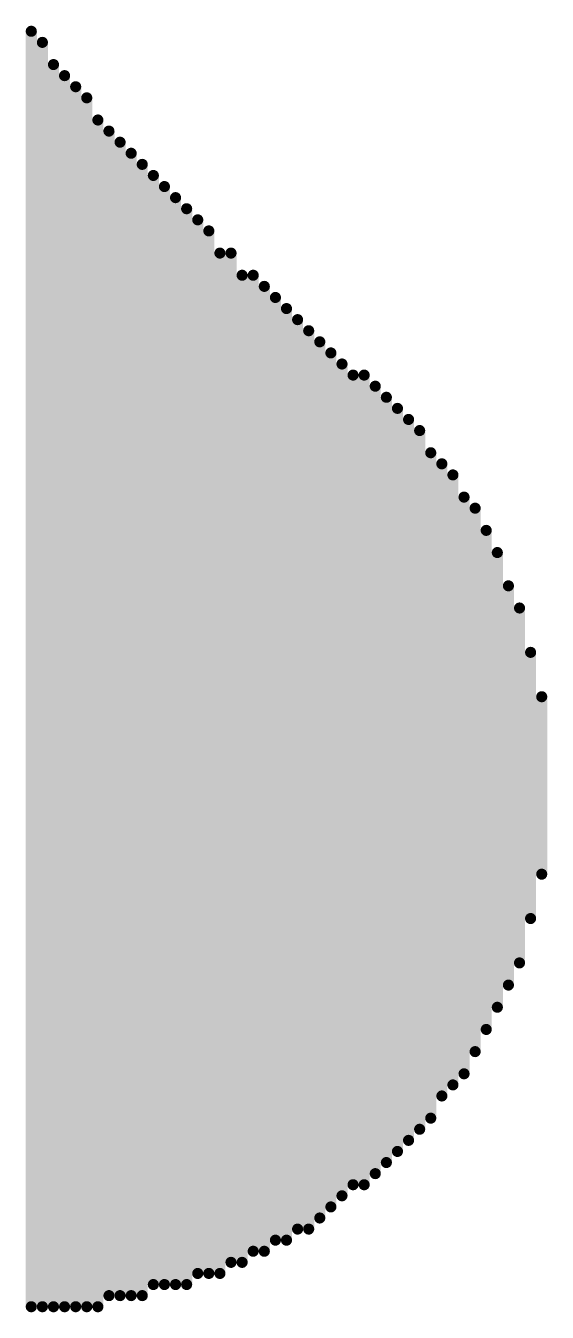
# Model space of a CAD drawing. Header units: inches. Extents: x -21 to 344, y -3 to 240.
# Drawn here: x 4.121 to 4.345, y 32.453 to 33.006 of the extents above; entities that cross this region are included whole.
import ezdxf

# ---------------------------------------------------------------- set-up
doc = ezdxf.new("R2010")
doc.units = ezdxf.units.IN
doc.layers.add('Top Overlay', color=2, linetype='Continuous')

msp = doc.modelspace()

# ---------------------------------------------------------------- linework, layer by layer
at = {"layer": 'Top Overlay'}
for points in [[(4.12340298, 32.45561454, 0.00477012, 0.00477012, 0), (4.12340298, 33.00403609999999, 0.00477012, 0.00477012, 0)], [(4.128170559999999, 32.45561454, 0.00477012, 0.00477012, 0), (4.128170559999999, 32.99926598, 0.00477012, 0.00477012, 0)], [(4.13294068, 32.45561454, 0.00477012, 0.00477012, 0), (4.13294068, 32.98972828, 0.00477012, 0.00477012, 0)], [(4.137708259999999, 32.45561454, 0.00477012, 0.00477012, 0), (4.137708259999999, 32.98496069999999, 0.00477012, 0.00477012, 0)], [(4.14247838, 32.45561454, 0.00477012, 0.00477012, 0), (4.14247838, 32.98019058, 0.00477012, 0.00477012, 0)], [(4.147245959999999, 32.45561454, 0.00477012, 0.00477012, 0), (4.147245959999999, 32.975423, 0.00477012, 0.00477012, 0)], [(4.15201608, 32.45561454, 0.00477012, 0.00477012, 0), (4.15201608, 32.9658853, 0.00477012, 0.00477012, 0)], [(4.156783659999999, 32.46038466, 0.00477012, 0.00477012, 0), (4.156783659999999, 32.96111518, 0.00477012, 0.00477012, 0)], [(4.16155378, 32.46038466, 0.00477012, 0.00477012, 0), (4.16155378, 32.95634759999999, 0.00477012, 0.00477012, 0)], [(4.16632136, 32.46038466, 0.00477012, 0.00477012, 0), (4.16632136, 32.95157748, 0.00477012, 0.00477012, 0)], [(4.17109148, 32.46038466, 0.00477012, 0.00477012, 0), (4.17109148, 32.9468099, 0.00477012, 0.00477012, 0)], [(4.17585906, 32.46515224, 0.00477012, 0.00477012, 0), (4.17585906, 32.94203978, 0.00477012, 0.00477012, 0)], [(4.18062918, 32.46515224, 0.00477012, 0.00477012, 0), (4.18062918, 32.9372722, 0.00477012, 0.00477012, 0)], [(4.18539676, 32.46515224, 0.00477012, 0.00477012, 0), (4.18539676, 32.93250208, 0.00477012, 0.00477012, 0)], [(4.19016688, 32.46515224, 0.00477012, 0.00477012, 0), (4.19016688, 32.92773449999999, 0.00477012, 0.00477012, 0)], [(4.19493446, 32.46992236, 0.00477012, 0.00477012, 0), (4.19493446, 32.92296438, 0.00477012, 0.00477012, 0)], [(4.19970458, 32.46992236, 0.00477012, 0.00477012, 0), (4.19970458, 32.9181968, 0.00477012, 0.00477012, 0)], [(4.20447216, 32.46992236, 0.00477012, 0.00477012, 0), (4.20447216, 32.90865909999999, 0.00477012, 0.00477012, 0)], [(4.20924228, 32.47468994, 0.00477012, 0.00477012, 0), (4.20924228, 32.90865909999999, 0.00477012, 0.00477012, 0)], [(4.21400986, 32.47468994, 0.00477012, 0.00477012, 0), (4.21400986, 32.8991214, 0.00477012, 0.00477012, 0)], [(4.21877998, 32.47946006, 0.00477012, 0.00477012, 0), (4.21877998, 32.8991214, 0.00477012, 0.00477012, 0)], [(4.22354756, 32.47946006, 0.00477012, 0.00477012, 0), (4.22354756, 32.89435128, 0.00477012, 0.00477012, 0)], [(4.22831768, 32.48422764, 0.00477012, 0.00477012, 0), (4.22831768, 32.8895837, 0.00477012, 0.00477012, 0)], [(4.233085259999999, 32.48422764, 0.00477012, 0.00477012, 0), (4.233085259999999, 32.88481358, 0.00477012, 0.00477012, 0)], [(4.23785538, 32.48899776, 0.00477012, 0.00477012, 0), (4.23785538, 32.88004346, 0.00477012, 0.00477012, 0)], [(4.242622959999999, 32.48899776, 0.00477012, 0.00477012, 0), (4.242622959999999, 32.87527588, 0.00477012, 0.00477012, 0)], [(4.24739308, 32.49376534, 0.00477012, 0.00477012, 0), (4.24739308, 32.87050576, 0.00477012, 0.00477012, 0)], [(4.252160659999999, 32.49853546, 0.00477012, 0.00477012, 0), (4.252160659999999, 32.86573818, 0.00477012, 0.00477012, 0)], [(4.256930779999999, 32.50330304, 0.00477012, 0.00477012, 0), (4.256930779999999, 32.86096806, 0.00477012, 0.00477012, 0)], [(4.26169836, 32.50807316, 0.00477012, 0.00477012, 0), (4.26169836, 32.85620048, 0.00477012, 0.00477012, 0)], [(4.266468479999999, 32.50807316, 0.00477012, 0.00477012, 0), (4.266468479999999, 32.85620048, 0.00477012, 0.00477012, 0)], [(4.27123606, 32.51284074, 0.00477012, 0.00477012, 0), (4.27123606, 32.85143036, 0.00477012, 0.00477012, 0)], [(4.27600618, 32.51761086, 0.00477012, 0.00477012, 0), (4.27600618, 32.84666278, 0.00477012, 0.00477012, 0)], [(4.28077376, 32.52237844, 0.00477012, 0.00477012, 0), (4.28077376, 32.84189266, 0.00477012, 0.00477012, 0)], [(4.28554388, 32.52714856, 0.00477012, 0.00477012, 0), (4.28554388, 32.83712508, 0.00477012, 0.00477012, 0)], [(4.29031146, 32.53191614, 0.00477012, 0.00477012, 0), (4.29031146, 32.83235496, 0.00477012, 0.00477012, 0)], [(4.29508158, 32.53668626, 0.00477012, 0.00477012, 0), (4.29508158, 32.82281726, 0.00477012, 0.00477012, 0)], [(4.29984916, 32.54622396, 0.00477012, 0.00477012, 0), (4.29984916, 32.81804967999999, 0.00477012, 0.00477012, 0)], [(4.30461928, 32.55099154, 0.00477012, 0.00477012, 0), (4.30461928, 32.81327956, 0.00477012, 0.00477012, 0)], [(4.30938686, 32.55576166, 0.00477012, 0.00477012, 0), (4.30938686, 32.80374186, 0.00477012, 0.00477012, 0)], [(4.31415698, 32.56529936, 0.00477012, 0.00477012, 0), (4.31415698, 32.79897174, 0.00477012, 0.00477012, 0)], [(4.31892456, 32.57483706, 0.00477012, 0.00477012, 0), (4.31892456, 32.78943404, 0.00477012, 0.00477012, 0)], [(4.323694679999999, 32.58437476, 0.00477012, 0.00477012, 0), (4.323694679999999, 32.77989633999999, 0.00477012, 0.00477012, 0)], [(4.32846226, 32.59391246, 0.00477012, 0.00477012, 0), (4.32846226, 32.76559106, 0.00477012, 0.00477012, 0)], [(4.333232379999999, 32.60345016, 0.00477012, 0.00477012, 0), (4.333232379999999, 32.75605336, 0.00477012, 0.00477012, 0)], [(4.33799996, 32.62252556, 0.00477012, 0.00477012, 0), (4.33799996, 32.73697796, 0.00477012, 0.00477012, 0)], [(4.342770079999999, 32.64160096, 0.00477012, 0.00477012, 0), (4.342770079999999, 32.71790256, 0.00477012, 0.00477012, 0)]]:
    msp.add_lwpolyline(points, format="xyseb", dxfattribs=at)
for points in [[(4.12221172, 33.00403609999999, 0.00238506, 0.00238506, 1), (4.12459424, 33.00403609999999, 0.00238506, 0.00238506, 1)], [(4.126979299999999, 32.99926598, 0.00238506, 0.00238506, 1), (4.12936182, 32.99926598, 0.00238506, 0.00238506, 1)], [(4.131749419999999, 32.98972828, 0.00238506, 0.00238506, 1), (4.13413194, 32.98972828, 0.00238506, 0.00238506, 1)], [(4.136517, 32.98496069999999, 0.00238506, 0.00238506, 1), (4.13889952, 32.98496069999999, 0.00238506, 0.00238506, 1)], [(4.141287119999999, 32.98019058, 0.00238506, 0.00238506, 1), (4.14366964, 32.98019058, 0.00238506, 0.00238506, 1)], [(4.1460547, 32.975423, 0.00238506, 0.00238506, 1), (4.14843722, 32.975423, 0.00238506, 0.00238506, 1)], [(4.15082482, 32.9658853, 0.00238506, 0.00238506, 1), (4.15320734, 32.9658853, 0.00238506, 0.00238506, 1)], [(4.1555924, 32.96111518, 0.00238506, 0.00238506, 1), (4.15797492, 32.96111518, 0.00238506, 0.00238506, 1)], [(4.16036252, 32.95634759999999, 0.00238506, 0.00238506, 1), (4.16274504, 32.95634759999999, 0.00238506, 0.00238506, 1)], [(4.1651301, 32.95157748, 0.00238506, 0.00238506, 1), (4.16751262, 32.95157748, 0.00238506, 0.00238506, 1)], [(4.16990022, 32.9468099, 0.00238506, 0.00238506, 1), (4.17228274, 32.9468099, 0.00238506, 0.00238506, 1)], [(4.1746678, 32.94203978, 0.00238506, 0.00238506, 1), (4.17705032, 32.94203978, 0.00238506, 0.00238506, 1)], [(4.17943792, 32.9372722, 0.00238506, 0.00238506, 1), (4.18182044, 32.9372722, 0.00238506, 0.00238506, 1)], [(4.1842055, 32.93250208, 0.00238506, 0.00238506, 1), (4.18658802, 32.93250208, 0.00238506, 0.00238506, 1)], [(4.18897562, 32.92773449999999, 0.00238506, 0.00238506, 1), (4.191358139999999, 32.92773449999999, 0.00238506, 0.00238506, 1)], [(4.1937432, 32.92296438, 0.00238506, 0.00238506, 1), (4.19612572, 32.92296438, 0.00238506, 0.00238506, 1)], [(4.19851332, 32.9181968, 0.00238506, 0.00238506, 1), (4.200895839999999, 32.9181968, 0.00238506, 0.00238506, 1)], [(4.2032809, 32.90865909999999, 0.00238506, 0.00238506, 1), (4.20566342, 32.90865909999999, 0.00238506, 0.00238506, 1)], [(4.208051019999999, 32.90865909999999, 0.00238506, 0.00238506, 1), (4.210433539999999, 32.90865909999999, 0.00238506, 0.00238506, 1)], [(4.2128186, 32.8991214, 0.00238506, 0.00238506, 1), (4.21520112, 32.8991214, 0.00238506, 0.00238506, 1)], [(4.217588719999999, 32.8991214, 0.00238506, 0.00238506, 1), (4.21997124, 32.8991214, 0.00238506, 0.00238506, 1)], [(4.2223563, 32.89435128, 0.00238506, 0.00238506, 1), (4.22473882, 32.89435128, 0.00238506, 0.00238506, 1)], [(4.227126419999999, 32.8895837, 0.00238506, 0.00238506, 1), (4.22950894, 32.8895837, 0.00238506, 0.00238506, 1)], [(4.231894, 32.88481358, 0.00238506, 0.00238506, 1), (4.23427652, 32.88481358, 0.00238506, 0.00238506, 1)], [(4.236664119999999, 32.88004346, 0.00238506, 0.00238506, 1), (4.23904664, 32.88004346, 0.00238506, 0.00238506, 1)], [(4.2414317, 32.87527588, 0.00238506, 0.00238506, 1), (4.243814219999999, 32.87527588, 0.00238506, 0.00238506, 1)], [(4.24620182, 32.87050576, 0.00238506, 0.00238506, 1), (4.24858434, 32.87050576, 0.00238506, 0.00238506, 1)], [(4.2509694, 32.86573818, 0.00238506, 0.00238506, 1), (4.253351919999999, 32.86573818, 0.00238506, 0.00238506, 1)], [(4.25573952, 32.86096806, 0.00238506, 0.00238506, 1), (4.25812204, 32.86096806, 0.00238506, 0.00238506, 1)], [(4.2605071, 32.85620048, 0.00238506, 0.00238506, 1), (4.262889619999999, 32.85620048, 0.00238506, 0.00238506, 1)], [(4.26527722, 32.85620048, 0.00238506, 0.00238506, 1), (4.26765974, 32.85620048, 0.00238506, 0.00238506, 1)], [(4.2700448, 32.85143036, 0.00238506, 0.00238506, 1), (4.272427319999999, 32.85143036, 0.00238506, 0.00238506, 1)], [(4.27481492, 32.84666278, 0.00238506, 0.00238506, 1), (4.27719744, 32.84666278, 0.00238506, 0.00238506, 1)], [(4.2795825, 32.84189266, 0.00238506, 0.00238506, 1), (4.281965019999999, 32.84189266, 0.00238506, 0.00238506, 1)], [(4.28435262, 32.83712508, 0.00238506, 0.00238506, 1), (4.28673514, 32.83712508, 0.00238506, 0.00238506, 1)], [(4.2891202, 32.83235496, 0.00238506, 0.00238506, 1), (4.29150272, 32.83235496, 0.00238506, 0.00238506, 1)], [(4.29389032, 32.82281726, 0.00238506, 0.00238506, 1), (4.29627284, 32.82281726, 0.00238506, 0.00238506, 1)], [(4.298657899999999, 32.81804967999999, 0.00238506, 0.00238506, 1), (4.30104042, 32.81804967999999, 0.00238506, 0.00238506, 1)], [(4.30342802, 32.81327956, 0.00238506, 0.00238506, 1), (4.30581054, 32.81327956, 0.00238506, 0.00238506, 1)], [(4.308195599999999, 32.80374186, 0.00238506, 0.00238506, 1), (4.31057812, 32.80374186, 0.00238506, 0.00238506, 1)], [(4.31296572, 32.79897174, 0.00238506, 0.00238506, 1), (4.31534824, 32.79897174, 0.00238506, 0.00238506, 1)], [(4.3177333, 32.78943404, 0.00238506, 0.00238506, 1), (4.32011582, 32.78943404, 0.00238506, 0.00238506, 1)], [(4.322503419999999, 32.77989633999999, 0.00238506, 0.00238506, 1), (4.32488594, 32.77989633999999, 0.00238506, 0.00238506, 1)], [(4.327271, 32.76559106, 0.00238506, 0.00238506, 1), (4.32965352, 32.76559106, 0.00238506, 0.00238506, 1)], [(4.33204112, 32.75605336, 0.00238506, 0.00238506, 1), (4.33442364, 32.75605336, 0.00238506, 0.00238506, 1)], [(4.3368087, 32.73697796, 0.00238506, 0.00238506, 1), (4.33919122, 32.73697796, 0.00238506, 0.00238506, 1)], [(4.34157882, 32.71790256, 0.00238506, 0.00238506, 1), (4.34396134, 32.71790256, 0.00238506, 0.00238506, 1)], [(4.34157882, 32.64160096, 0.00238506, 0.00238506, 1), (4.34396134, 32.64160096, 0.00238506, 0.00238506, 1)], [(4.3368087, 32.62252556, 0.00238506, 0.00238506, 1), (4.33919122, 32.62252556, 0.00238506, 0.00238506, 1)], [(4.33204112, 32.60345016, 0.00238506, 0.00238506, 1), (4.33442364, 32.60345016, 0.00238506, 0.00238506, 1)], [(4.327271, 32.59391246, 0.00238506, 0.00238506, 1), (4.32965352, 32.59391246, 0.00238506, 0.00238506, 1)], [(4.322503419999999, 32.58437476, 0.00238506, 0.00238506, 1), (4.32488594, 32.58437476, 0.00238506, 0.00238506, 1)], [(4.3177333, 32.57483706, 0.00238506, 0.00238506, 1), (4.32011582, 32.57483706, 0.00238506, 0.00238506, 1)], [(4.31296572, 32.56529936, 0.00238506, 0.00238506, 1), (4.31534824, 32.56529936, 0.00238506, 0.00238506, 1)], [(4.308195599999999, 32.55576166, 0.00238506, 0.00238506, 1), (4.31057812, 32.55576166, 0.00238506, 0.00238506, 1)], [(4.30342802, 32.55099154, 0.00238506, 0.00238506, 1), (4.30581054, 32.55099154, 0.00238506, 0.00238506, 1)], [(4.298657899999999, 32.54622396, 0.00238506, 0.00238506, 1), (4.30104042, 32.54622396, 0.00238506, 0.00238506, 1)], [(4.29389032, 32.53668626, 0.00238506, 0.00238506, 1), (4.29627284, 32.53668626, 0.00238506, 0.00238506, 1)], [(4.2891202, 32.53191614, 0.00238506, 0.00238506, 1), (4.29150272, 32.53191614, 0.00238506, 0.00238506, 1)], [(4.28435262, 32.52714856, 0.00238506, 0.00238506, 1), (4.28673514, 32.52714856, 0.00238506, 0.00238506, 1)], [(4.2795825, 32.52237844, 0.00238506, 0.00238506, 1), (4.281965019999999, 32.52237844, 0.00238506, 0.00238506, 1)], [(4.27481492, 32.51761086, 0.00238506, 0.00238506, 1), (4.27719744, 32.51761086, 0.00238506, 0.00238506, 1)], [(4.2700448, 32.51284074, 0.00238506, 0.00238506, 1), (4.272427319999999, 32.51284074, 0.00238506, 0.00238506, 1)], [(4.25573952, 32.50330304, 0.00238506, 0.00238506, 1), (4.25812204, 32.50330304, 0.00238506, 0.00238506, 1)], [(4.2605071, 32.50807316, 0.00238506, 0.00238506, 1), (4.262889619999999, 32.50807316, 0.00238506, 0.00238506, 1)], [(4.26527722, 32.50807316, 0.00238506, 0.00238506, 1), (4.26765974, 32.50807316, 0.00238506, 0.00238506, 1)], [(4.2509694, 32.49853546, 0.00238506, 0.00238506, 1), (4.253351919999999, 32.49853546, 0.00238506, 0.00238506, 1)], [(4.24620182, 32.49376534, 0.00238506, 0.00238506, 1), (4.24858434, 32.49376534, 0.00238506, 0.00238506, 1)], [(4.236664119999999, 32.48899776, 0.00238506, 0.00238506, 1), (4.23904664, 32.48899776, 0.00238506, 0.00238506, 1)], [(4.2414317, 32.48899776, 0.00238506, 0.00238506, 1), (4.243814219999999, 32.48899776, 0.00238506, 0.00238506, 1)], [(4.227126419999999, 32.48422764, 0.00238506, 0.00238506, 1), (4.22950894, 32.48422764, 0.00238506, 0.00238506, 1)], [(4.231894, 32.48422764, 0.00238506, 0.00238506, 1), (4.23427652, 32.48422764, 0.00238506, 0.00238506, 1)], [(4.217588719999999, 32.47946006, 0.00238506, 0.00238506, 1), (4.21997124, 32.47946006, 0.00238506, 0.00238506, 1)], [(4.2223563, 32.47946006, 0.00238506, 0.00238506, 1), (4.22473882, 32.47946006, 0.00238506, 0.00238506, 1)], [(4.208051019999999, 32.47468994, 0.00238506, 0.00238506, 1), (4.210433539999999, 32.47468994, 0.00238506, 0.00238506, 1)], [(4.2128186, 32.47468994, 0.00238506, 0.00238506, 1), (4.21520112, 32.47468994, 0.00238506, 0.00238506, 1)], [(4.1746678, 32.46515224, 0.00238506, 0.00238506, 1), (4.17705032, 32.46515224, 0.00238506, 0.00238506, 1)], [(4.17943792, 32.46515224, 0.00238506, 0.00238506, 1), (4.18182044, 32.46515224, 0.00238506, 0.00238506, 1)], [(4.1842055, 32.46515224, 0.00238506, 0.00238506, 1), (4.18658802, 32.46515224, 0.00238506, 0.00238506, 1)], [(4.18897562, 32.46515224, 0.00238506, 0.00238506, 1), (4.191358139999999, 32.46515224, 0.00238506, 0.00238506, 1)], [(4.1937432, 32.46992236, 0.00238506, 0.00238506, 1), (4.19612572, 32.46992236, 0.00238506, 0.00238506, 1)], [(4.19851332, 32.46992236, 0.00238506, 0.00238506, 1), (4.200895839999999, 32.46992236, 0.00238506, 0.00238506, 1)], [(4.2032809, 32.46992236, 0.00238506, 0.00238506, 1), (4.20566342, 32.46992236, 0.00238506, 0.00238506, 1)], [(4.1555924, 32.46038466, 0.00238506, 0.00238506, 1), (4.15797492, 32.46038466, 0.00238506, 0.00238506, 1)], [(4.16036252, 32.46038466, 0.00238506, 0.00238506, 1), (4.16274504, 32.46038466, 0.00238506, 0.00238506, 1)], [(4.1651301, 32.46038466, 0.00238506, 0.00238506, 1), (4.16751262, 32.46038466, 0.00238506, 0.00238506, 1)], [(4.16990022, 32.46038466, 0.00238506, 0.00238506, 1), (4.17228274, 32.46038466, 0.00238506, 0.00238506, 1)], [(4.12221172, 32.45561454, 0.00238506, 0.00238506, 1), (4.12459424, 32.45561454, 0.00238506, 0.00238506, 1)], [(4.126979299999999, 32.45561454, 0.00238506, 0.00238506, 1), (4.12936182, 32.45561454, 0.00238506, 0.00238506, 1)], [(4.131749419999999, 32.45561454, 0.00238506, 0.00238506, 1), (4.13413194, 32.45561454, 0.00238506, 0.00238506, 1)], [(4.136517, 32.45561454, 0.00238506, 0.00238506, 1), (4.13889952, 32.45561454, 0.00238506, 0.00238506, 1)], [(4.141287119999999, 32.45561454, 0.00238506, 0.00238506, 1), (4.14366964, 32.45561454, 0.00238506, 0.00238506, 1)], [(4.1460547, 32.45561454, 0.00238506, 0.00238506, 1), (4.14843722, 32.45561454, 0.00238506, 0.00238506, 1)], [(4.15082482, 32.45561454, 0.00238506, 0.00238506, 1), (4.15320734, 32.45561454, 0.00238506, 0.00238506, 1)]]:
    msp.add_lwpolyline(points, format="xyseb", close=True, dxfattribs=at)

doc.saveas('drawing.dxf')
